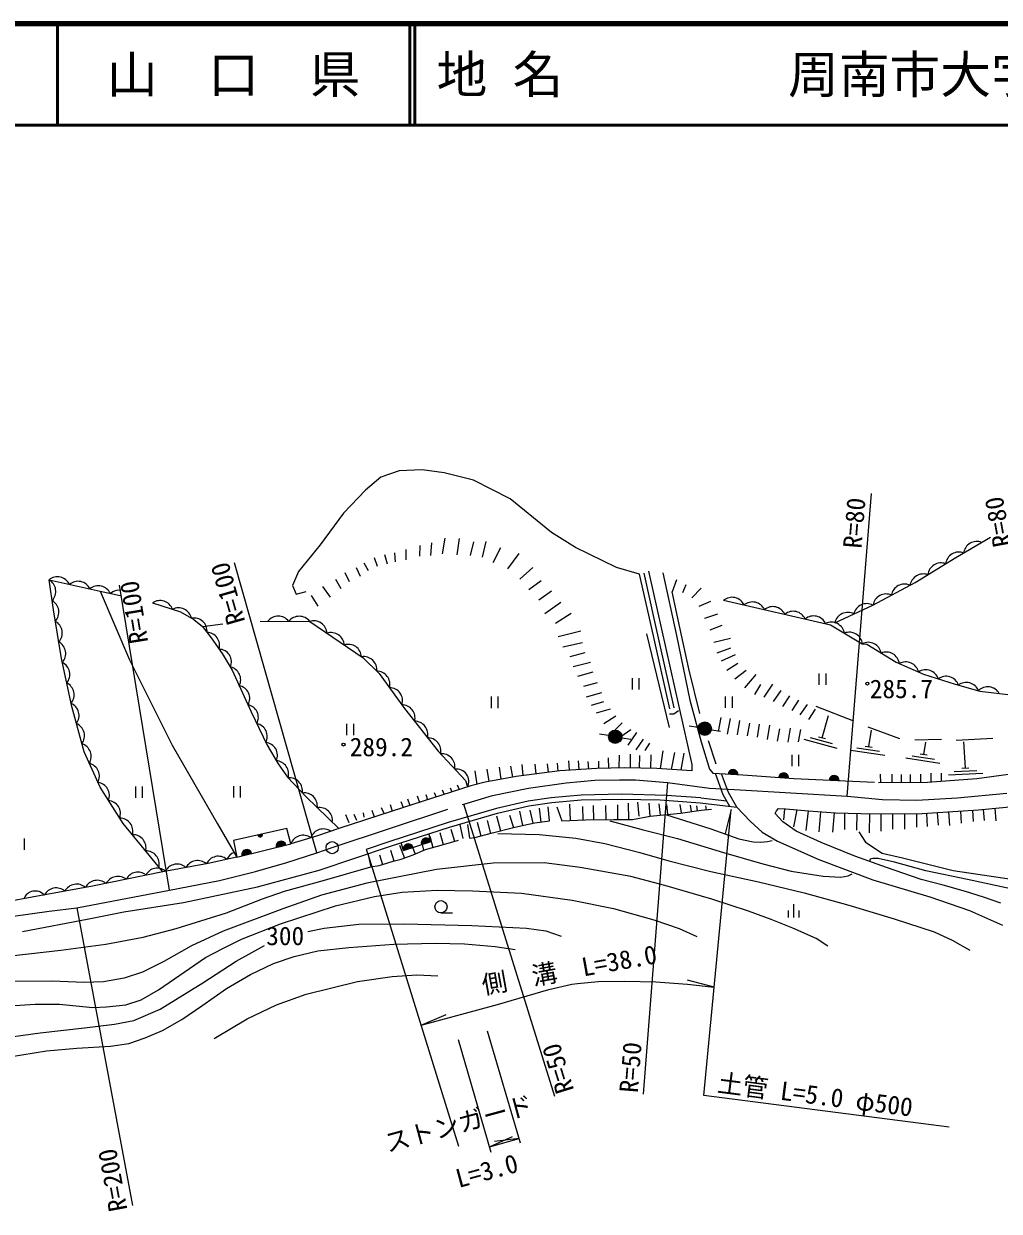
# Model space of a CAD drawing. Units: millimetres, scale not verified. Extents: x 40000 to 680000, y 20000 to 380000.
# Drawn here: x 329687 to 425838, y 262943 to 380000 of the extents above; entities that cross this region are included whole.
import ezdxf
from ezdxf.enums import TextEntityAlignment as Align

# ---------------------------------------------------------------- set-up
doc = ezdxf.new("R2010")
doc.units = ezdxf.units.MM
doc.header["$LTSCALE"] = 1000
doc.linetypes.add('CHAIN', pattern=[18.5, 12, -1.5, 3.5, -1.5])
for name, color, linetype, lineweight in [('M-BGD', 7, 'Continuous', 25), ('M-BMK', 2, 'CHAIN', 13), ('M-BMK-SRVR', 3, 'Continuous', 25), ('M-STR-HTXT', 7, 'Continuous', 13), ('M-TTL', 2, 'Continuous', 140), ('M-TTL-LINE', 7, 'Continuous', 50)]:
    doc.layers.add(name, color=color, linetype=linetype, lineweight=lineweight)
doc.layers.add('M-TTL-TXT', color=7, linetype='Continuous')
doc.styles.add('ＭＳ ゴシック', font='')
doc.styles.get('ＭＳ ゴシック').set_extended_font_data('MS Gothic')

msp = doc.modelspace()

# ---------------------------------------------------------------- hatches: boundary and pattern name
at = {"layer": 'M-BGD'}
for points in [[(387322, 309718, 1), (388642, 309718, 0.41421), (387982, 310378, 0.41421)], [(396158, 310513, 1), (397478, 310513, 0.41421), (396818, 311173, 0.41421)], [(399105, 306007), (400103, 305944, 0.41421), (399635, 306475, 0.41421)], [(404082, 305672), (405079, 305603, 0.41421), (404615, 306137, 0.41421)], [(409075, 305414), (410074, 305370, 1)], [(353231, 300138), (352743, 300027, 1)], [(368884, 299079), (369836, 299383, 0.41421), (369207, 299707, 0.41421)], [(351175, 297976), (352147, 298213, 0.41421), (351542, 298580, 0.41421)], [(354559, 298801), (355530, 299038, 0.41421), (354926, 299405, 0.41421)], [(367116, 298504), (368069, 298809, 0.41421), (367440, 299133, 0.41421)]]:
    msp.add_hatch(color=256, dxfattribs=at).paths.add_polyline_path(points)

# ---------------------------------------------------------------- linework, layer by layer
for p, q in [((371177, 329279), (370934, 327736)), ((372604, 329267), (372361, 327655)), ((375238, 328966), (374867, 327435)), ((366242, 327862), (366312, 326969)), ((367356, 328164), (367356, 327143)), ((368713, 328581), (368690, 327526)), ((369862, 328836), (369792, 327584)), ((374008, 328919), (373683, 327586)), ((376692, 328326), (375938, 326865)), ((378479, 327793), (377365, 326274)), ((363214, 326876), (363632, 326099)), ((364212, 327398), (364525, 326517)), ((365256, 327688), (365523, 326749)), ((361323, 325891), (361764, 325033)), ((362460, 326389), (362843, 325554)), ((379871, 326401), (378572, 325253)), ((359127, 324517), (359889, 323492)), ((360428, 325265), (360953, 324320)), ((380686, 325099), (379456, 324206)), ((394010, 325187), (393615, 324004)), ((394945, 324682), (394623, 323900)), ((396448, 324360), (395528, 323394)), ((358023, 323650), (358680, 322586)), ((381695, 324078), (380454, 323186)), ((382624, 322954), (381034, 321829)), ((397383, 323057), (396233, 322551)), ((347315, 320585), (349313, 320854)), ((383646, 321872), (382115, 320886)), ((398073, 321816), (396801, 321371)), ((384609, 320132), (382370, 319576)), ((391059, 319852), (393301, 310613)), ((397338, 320262), (398532, 320718)), ((382812, 318576), (384772, 319005)), ((397707, 319036), (399346, 319427)), ((398022, 318005), (399368, 318482)), ((383531, 317613), (385016, 318008)), ((398456, 317191), (399846, 317810)), ((383856, 316651), (385538, 317068)), ((384297, 315677), (385828, 316129)), ((398999, 316268), (400085, 316974)), ((399781, 315422), (400899, 316268)), ((384877, 314703), (386234, 315062)), ((389642, 315502), (389642, 314384)), ((390308, 315502), (390308, 314384)), ((400759, 314540), (401877, 315843)), ((402670, 313629), (403517, 314888)), ((408067, 315938), (408067, 314820)), ((408733, 315938), (408733, 314820)), ((385145, 313645), (386653, 314085)), ((401758, 313889), (402344, 314855)), ((403571, 313205), (404331, 314280)), ((404515, 312702), (405210, 313754)), ((375743, 313668), (375743, 312550)), ((376410, 313668), (376410, 312550)), ((385644, 312845), (386850, 313192)), ((398838, 313681), (398838, 312563)), ((399505, 313681), (399505, 312563)), ((405438, 312289), (406090, 313310)), ((406231, 311877), (406937, 312886)), ((407747, 312733), (411471, 311294)), ((386133, 312065), (387513, 312471)), ((386864, 311033), (388059, 311775)), ((398402, 311606), (398141, 310238)), ((399303, 311508), (399032, 309967)), ((407056, 311432), (407740, 312420)), ((408372, 309626), (409016, 311819)), ((361511, 310981), (361511, 309863)), ((362178, 310981), (362178, 309863)), ((387885, 310303), (388685, 311091)), ((388547, 309732), (389522, 310416)), ((396167, 310620), (395279, 310765)), ((397469, 310406), (398358, 310261)), ((400248, 311323), (400009, 309891)), ((401236, 311041), (400997, 309815)), ((402170, 310965), (401964, 309663)), ((403191, 310846), (402952, 309435)), ((404190, 310499), (403951, 309283)), ((405232, 310553), (405004, 309196)), ((406264, 310423), (406003, 309218)), ((412887, 310678), (415994, 309559)), ((412974, 308751), (413233, 310357)), ((387331, 309824), (386442, 309970)), ((388633, 309611), (389521, 309466)), ((389267, 308873), (390125, 310126)), ((390056, 308421), (390763, 309465)), ((390949, 308352), (391390, 309082)), ((397141, 309359), (397912, 307036)), ((406586, 309492), (409842, 308602)), ((407208, 309633), (409378, 309040)), ((408035, 309718), (408710, 309534)), ((417525, 309422), (420130, 309468)), ((418403, 307971), (418586, 309186)), ((421592, 309376), (425202, 309582)), ((422500, 306644), (422356, 309229)), ((388384, 307896), (388342, 306650)), ((389466, 307996), (389459, 306655)), ((390380, 307863), (390344, 306635)), ((391497, 307946), (391447, 306610)), ((392690, 308314), (392400, 306574)), ((393840, 308156), (393515, 306502)), ((394752, 308092), (394468, 306440)), ((405392, 307941), (405392, 306823)), ((406058, 307941), (406058, 306823)), ((411216, 308410), (414553, 307904)), ((411817, 308623), (414042, 308285)), ((412628, 308803), (413320, 308698)), ((418057, 308024), (418749, 307919)), ((376534, 306712), (376703, 305529)), ((377663, 306819), (377872, 305743)), ((378768, 306982), (378879, 305891)), ((380067, 307026), (380156, 306056)), ((381276, 307044), (381365, 306212)), ((382255, 307125), (382335, 306337)), ((383384, 307340), (383434, 306417)), ((384343, 307340), (384410, 306477)), ((385284, 307278), (385336, 306534)), ((386327, 307309), (386342, 306590)), ((387285, 307653), (387326, 306620)), ((416645, 307631), (419982, 307125)), ((417246, 307843), (419471, 307506)), ((374158, 306353), (374338, 305025)), ((375334, 306506), (375512, 305310)), ((414113, 306042), (414126, 305189)), ((415263, 306042), (415263, 305193)), ((416171, 305998), (416158, 305195)), ((417067, 306009), (417067, 305198)), ((418063, 306042), (418063, 305201)), ((419103, 306131), (419103, 305229)), ((420110, 306120), (420122, 305308)), ((420848, 305952), (424218, 306137)), ((421393, 306282), (423640, 306406)), ((422151, 306624), (422850, 306663)), ((340697, 304811), (340697, 303693)), ((341363, 304811), (341363, 303693)), ((350350, 304855), (350350, 303738)), ((351017, 304855), (351017, 303738)), ((370938, 304476), (371125, 304025)), ((371723, 304678), (371895, 304271)), ((372418, 304969), (372616, 304503)), ((366839, 303338), (367080, 302729)), ((367522, 303591), (367735, 302939)), ((368458, 303894), (368685, 303243)), ((369331, 304008), (369494, 303502)), ((370141, 304223), (370349, 303776)), ((379395, 303383), (376284, 302640)), ((381681, 303704), (379395, 303383)), ((384632, 303972), (381681, 303704)), ((388612, 304043), (384632, 303972)), ((393039, 303937), (388612, 304043)), ((390184, 303257), (390326, 301899)), ((391284, 303179), (391410, 301898)), ((396408, 303700), (393035, 303937)), ((396408, 303700), (398994, 303384)), ((361398, 302060), (361714, 301264)), ((362233, 302098), (362499, 301491)), ((363132, 302225), (363195, 301795)), ((364005, 302465), (364242, 301808)), ((364903, 302743), (365196, 302118)), ((365801, 303034), (366010, 302381)), ((376284, 302640), (371515, 301260)), ((378542, 302366), (378847, 300974)), ((379570, 302479), (379850, 301192)), ((380495, 302674), (380659, 301312)), ((383465, 303077), (383540, 301463)), ((384746, 302857), (384808, 301521)), ((385820, 302934), (385836, 301542)), ((387036, 302934), (387052, 301556)), ((388201, 302999), (388209, 301567)), ((389274, 303154), (389284, 301573)), ((392293, 303089), (392401, 301996)), ((393056, 303050), (393153, 302070)), ((394363, 303024), (394473, 302202)), ((395372, 302960), (395456, 302333)), ((396006, 302921), (396074, 302415)), ((396899, 302921), (396947, 302525)), ((404608, 301516), (404688, 302613)), ((405592, 300845), (405919, 302515)), ((406801, 300487), (407032, 302425)), ((408088, 300353), (408251, 302325)), ((409432, 300297), (409590, 302214)), ((410607, 300565), (410634, 302188)), ((411816, 300521), (411844, 302168)), ((413054, 300242), (413071, 302154)), ((414195, 300425), (414211, 302143)), ((415336, 300594), (415350, 302133)), ((416534, 300594), (416548, 302122)), ((417717, 300819), (417729, 302111)), ((418771, 300867), (418685, 302173)), ((419841, 300991), (419758, 302244)), ((420973, 300954), (420883, 302319)), ((422118, 301190), (422038, 302396)), ((423312, 301351), (423237, 302475)), ((424382, 301451), (424274, 302558)), ((425548, 301420), (425427, 302670)), ((371515, 301260), (365682, 299364)), ((372668, 301038), (372972, 299692)), ((373670, 299709), (373470, 301068)), ((374390, 301287), (374745, 299940)), ((375366, 301472), (375704, 300193)), ((376281, 301934), (376668, 300445)), ((377576, 301986), (377953, 300778)), ((329734, 299698), (329734, 298580)), ((369700, 299924), (370015, 298803)), ((370689, 300270), (371022, 299085)), ((371794, 300608), (372142, 299412)), ((365682, 299364), (363447, 298610)), ((363447, 298610), (363595, 298172)), ((365842, 298548), (366181, 297473)), ((366724, 299026), (367213, 297757)), ((367116, 298504), (366893, 299272)), ((367116, 298504), (369835, 299388)), ((368013, 298796), (368274, 298173)), ((368954, 299101), (369102, 298521)), ((364754, 298078), (365040, 297110)), ((405586, 291895), (405586, 293223)), ((370809, 292360), (371932, 292360)), ((405053, 291895), (405053, 292591)), ((406119, 291895), (406119, 292591))]:
    msp.add_line(p, q, dxfattribs=at)
for points in [[(390391, 325739), (388121, 326400), (384061, 328367), (381697, 329864), (377634, 333166), (374027, 334999), (371140, 335732), (368963, 336043), (366675, 335932), (364898, 335310), (363388, 334022), (361205, 331748), (358917, 328640), (356763, 325998), (356163, 324622), (356541, 323778), (357540, 324044)], [(409635, 320962), (413394, 322702), (417540, 324931), (421550, 327372), (424974, 329381)], [(391258, 326024), (395533, 306988), (395545, 306369), (392077, 306595), (388920, 306667), (386163, 306585), (382518, 306360), (378214, 305806), (375162, 305246), (373767, 304871), (367123, 302743), (360740, 300672), (358640, 299952), (356016, 299158)], [(393362, 312453), (391458, 320994), (390391, 325739)], [(393801, 312551), (391897, 321093), (390830, 325838)], [(392682, 325881), (394028, 319700), (395348, 313338), (396456, 309204), (397273, 306537), (397648, 306098)], [(343389, 296415), (339471, 301170), (337208, 304732), (335637, 308235), (334410, 312694), (333409, 317421), (332615, 322229), (332183, 325179), (337207, 324075), (339175, 323644)], [(337207, 324075), (340121, 317297), (344323, 308888), (348787, 301132), (350690, 297857)], [(396332, 312002), (395235, 316411), (394352, 320475), (393615, 324004)], [(398674, 323164), (409200, 320761), (412318, 318892), (412790, 318829), (415683, 317069), (418372, 315874), (421486, 314900), (423923, 314224), (427235, 313811)], [(342386, 322919), (345130, 322022), (346442, 321263), (347315, 320585), (348161, 319463), (349231, 317910), (350233, 316271), (352115, 312178), (353679, 308877), (354766, 307053), (355679, 305728), (357509, 303785), (360740, 300672)], [(352977, 321103), (357869, 321084), (363126, 317498), (364719, 315945), (367216, 312508), (370520, 308293), (373234, 305390), (373434, 304765)], [(490579, 311969), (487218, 312431), (483564, 312680), (479857, 312837), (476321, 312863), (472607, 312863), (468233, 312732), (462817, 312364), (455631, 312667), (442011, 310435), (440634, 309916), (436957, 307997), (435858, 307523), (433562, 307081), (429862, 306411), (423640, 305582), (418778, 305203), (413938, 305189)], [(393352, 311981), (393772, 311981), (394210, 312303)], [(413545, 305218), (405600, 305567), (400561, 305915), (397648, 306098)], [(399290, 302850), (398638, 304001), (397858, 306085)], [(399969, 302767), (399138, 304234), (398459, 306047)], [(329575, 290517), (336093, 291753), (339543, 292473), (345430, 293371), (352732, 294914), (358793, 296551), (365825, 298925), (371644, 300816), (376391, 302190), (379460, 302922), (381723, 303241), (384640, 303506), (388600, 303576), (392421, 303484), (396368, 303207), (399969, 302767), (401287, 301411), (402456, 300304), (403986, 299422), (408063, 297627), (413389, 295599), (418993, 293934), (422922, 292593), (426149, 291136)], [(373670, 299709), (374146, 299782), (375904, 300246), (377953, 300778), (378987, 301005), (380076, 301242), (381509, 301414), (381380, 302803)], [(382242, 302814), (382716, 301425), (385044, 301532), (387851, 301565), (389694, 301575), (391418, 301899), (394436, 302197), (396471, 302468), (397488, 302590)], [(392927, 302048), (397396, 300628), (400165, 299667), (401569, 299368), (402322, 299329), (402998, 299407), (403441, 299480)], [(425988, 293328), (424290, 293916), (422526, 294466), (420306, 295101), (418158, 295647), (414733, 296836), (411618, 297936), (408286, 299296), (405819, 300413), (404501, 301340), (403753, 302151), (403869, 302404), (404090, 302657), (404807, 302604), (407032, 302425), (409710, 302204), (412187, 302162), (417747, 302111), (423807, 302513), (430269, 303138)], [(387449, 301437), (390743, 300549), (394130, 299682), (398664, 298299), (402531, 297181), (405329, 296479), (408493, 295980), (410218, 295888), (410941, 295991), (411357, 296203)], [(376421, 300174), (380495, 300080), (384119, 299714), (386965, 299195), (390403, 298291), (393256, 297488), (397403, 296419), (402099, 295424), (406625, 294322), (411024, 293118), (415468, 291782), (419417, 290483), (421200, 289681), (422939, 288671)], [(412004, 300346), (412647, 299336), (414300, 298235), (416298, 297775), (421305, 296536), (426174, 295801), (429274, 295342), (429894, 295159), (429963, 293713), (430928, 292152), (432122, 290843), (432329, 290132)], [(363636, 298050), (363893, 296879), (364711, 297025), (365040, 297110), (366090, 297452), (366896, 297635), (368067, 298086), (369288, 298599), (371070, 299099), (372535, 299526)], [(350690, 297857), (347876, 297217), (343389, 296415), (336448, 294984), (330531, 293894), (325558, 292971), (319570, 291773)], [(429933, 294224), (427732, 294564), (422696, 295640), (418609, 296497), (415508, 297361), (413893, 297711), (413372, 297720), (413121, 297639), (413047, 297431)], [(292947, 281832), (293282, 281627), (293992, 281552), (295304, 281607), (296787, 281921), (301999, 283278), (305689, 284061), (310142, 284988), (313090, 285389), (316902, 285944), (322289, 286962), (328429, 288122), (333345, 288685), (337775, 289287), (341447, 289947), (344722, 290813), (349667, 292365), (353205, 293724), (355395, 294482), (359341, 295586), (363893, 296879)], [(408945, 289058), (407780, 289815), (405480, 290848), (403368, 291707), (401126, 292537), (397515, 293701), (392864, 295062), (389515, 295935), (384521, 296837), (380998, 297278), (375957, 297241), (370367, 296636), (363502, 295279), (359030, 294088), (355218, 292769), (349343, 290564), (346227, 289117), (343478, 287560), (341407, 286497), (339592, 285911), (337543, 285565), (335628, 285488), (332503, 285616), (328788, 285603)], [(327805, 283153), (330796, 283353), (333226, 283340), (336511, 283033), (337843, 283086), (339765, 283300), (341247, 283780), (342983, 284768), (347609, 287941), (349314, 288846), (351152, 289772), (355001, 291279), (360416, 293051), (364266, 293968), (366983, 294396), (370422, 294587), (373906, 294543), (378742, 294294), (383749, 293618), (387802, 292786), (391798, 291676), (394278, 290807), (396017, 290031)], [(357690, 290508), (359293, 290850), (362716, 291239), (367181, 291285), (373855, 291099), (379247, 290849), (381161, 290570), (382655, 290056)], [(291931, 267169), (294842, 270277), (297682, 272508), (299845, 273935), (301781, 274853), (303853, 275481), (307072, 275961), (311039, 276210), (314864, 276281), (316909, 276637), (319562, 277658), (322249, 278800), (324309, 279382), (327735, 280031), (331295, 280523), (335661, 281015), (338639, 281396), (340534, 281733), (343147, 282863), (347342, 285474), (350608, 287609), (353432, 289141)], [(328274, 278158), (331942, 278772), (334915, 279030), (338243, 279224), (340053, 279482), (341653, 280032), (343365, 280758), (345256, 281834), (347239, 283203), (349679, 284885), (352047, 286297), (354315, 287352), (356355, 288051), (358688, 288625), (361741, 288939), (366149, 289267), (370250, 289381), (373146, 289296), (376142, 289039), (378139, 288754)], [(348456, 279975), (351718, 281902), (354597, 283275), (357529, 284344), (362587, 285585), (366009, 286082), (368423, 286234), (370510, 286164)]]:
    msp.add_lwpolyline(points, dxfattribs=at)
msp.add_lwpolyline([(356016, 299158), (355619, 300682), (350355, 299483), (350690, 297857)], close=True, dxfattribs=at)
for centre, radius in [((412838, 314959), 150), ((387982, 309718), 660), ((396818, 310513), 660), ((361203, 308944), 150), ((370809, 292960), 600)]:
    msp.add_circle(centre, radius, dxfattribs=at)
for centre, radius, start, end in [((423622, 327661), 1304, 68.19393, 172.61945), ((421846, 326629), 1293, 68.0592, 173.79281), ((420096, 325551), 1304, 69.11783, 173.54336), ((333018, 324177), 1304, 25.38977, 129.81529), ((418372, 324395), 1371, 71.80692, 169.11245), ((331542, 324044), 1304, 316.10912, 60.53465), ((335032, 323735), 1304, 25.38977, 129.81529), ((337045, 323292), 1304, 25.38977, 129.81529), ((416496, 323462), 1304, 66.04978, 170.47531), ((331825, 321994), 1321, 317.63752, 60.17687), ((339058, 322850), 1304, 81.62596, 129.81529), ((343117, 321839), 1304, 19.68593, 124.11146), ((399501, 322156), 1304, 24.92654, 129.35207), ((414681, 322486), 1304, 66.04978, 170.47531), ((344943, 321120), 1304, 12.05309, 117.31001), ((401511, 321697), 1304, 24.92654, 129.35207), ((403520, 321238), 1304, 24.92654, 129.35207), ((405530, 320779), 1304, 24.92654, 129.35207), ((410906, 320670), 1304, 62.61624, 167.04177), ((412777, 321535), 1304, 62.61624, 167.04177), ((332180, 319956), 1304, 317.16688, 61.59241), ((346480, 320148), 1271, 354.04499, 101.84782), ((354774, 320297), 1304, 37.56267, 141.9882), ((356836, 320289), 1304, 37.56267, 141.9882), ((358271, 319843), 1304, 3.48818, 107.9137), ((407539, 320321), 1304, 24.92654, 129.35207), ((409301, 319702), 1304, 10.12247, 116.36715), ((347692, 318716), 1299, 343.14249, 88.10603), ((359973, 318682), 1304, 3.48818, 107.9137), ((411058, 318716), 1304, 7.57733, 111.27504), ((332504, 317914), 1318, 318.42947, 61.30549), ((361676, 317520), 1304, 3.48818, 107.9137), ((412932, 317734), 1290, 10.62601, 116.59478), ((348949, 317133), 1206, 333.79625, 90.6403), ((363185, 316312), 1304, 354.01769, 99.13308), ((414695, 316766), 1304, 7.39532, 112.34355), ((332922, 315866), 1304, 319.74509, 64.17061), ((349770, 315327), 1300, 333.50736, 78.39765), ((364484, 314878), 1299, 345.03594, 90.07848), ((416617, 315791), 1304, 13.30025, 118.79666), ((418616, 315047), 1273, 16.85962, 124.99564), ((333349, 313849), 1304, 319.74509, 64.17061), ((420605, 314415), 1264, 18.28645, 127.5613), ((422585, 313766), 1304, 22.28982, 126.71535), ((350706, 313509), 1259, 329.79681, 79.59723), ((365773, 313294), 1249, 340.42292, 91.59057), ((424708, 313333), 1304, 29.98383, 134.67505), ((333838, 311805), 1304, 322.75568, 67.18121), ((351509, 311602), 1304, 332.94947, 77.375), ((366949, 311572), 1304, 345.56658, 89.99211), ((334371, 309813), 1304, 322.75568, 67.18121), ((352386, 309737), 1304, 333.23908, 77.375), ((368212, 309942), 1304, 345.56658, 89.99211), ((353419, 307884), 1272, 335.88446, 84.08305), ((369492, 308316), 1304, 347.37683, 90.46931), ((335036, 307773), 1304, 328.61136, 73.38877), ((370885, 306732), 1304, 350.8688, 95.29433), ((335842, 305827), 1304, 331.94381, 76.36934), ((354478, 306055), 1313, 342.9216, 85.54784), ((355859, 304371), 1304, 351.09374, 95.51927), ((372320, 305299), 1236, 334.39846, 96.85911), ((399604, 305975), 500, 356.40308, 176.40308), ((404580, 305638), 500, 356.0497, 176.0497), ((409574, 305392), 500, 357.48062, 177.48062), ((336835, 303927), 1296, 337.61841, 83.02515), ((337911, 302135), 1304, 340.2183, 84.64383), ((357342, 302900), 1284, 351.99698, 98.71568), ((358847, 301477), 1266, 351.53813, 100.58347), ((339165, 300417), 1278, 343.56274, 91.17323), ((340461, 298778), 1279, 345.80033, 93.17213), ((352987, 300083), 250, 192.83315, 12.83315), ((357239, 298704), 1304, 55.22599, 159.65151), ((359205, 299322), 1304, 55.22599, 159.65151), ((369360, 299231), 500, 17.75343, 197.75343), ((351661, 298094), 500, 13.72512, 193.72512), ((355045, 298920), 500, 13.72512, 193.72512), ((367592, 298657), 500, 17.76591, 197.76591), ((341739, 297161), 1304, 347.27347, 91.69899), ((346826, 296213), 1304, 48.19668, 152.13521), ((348876, 296633), 1304, 50.64064, 155.06617), ((350886, 297091), 1304, 110.66836, 155.06617), ((340919, 295131), 1239, 49.43422, 153.85975), ((342837, 295526), 1239, 49.43422, 153.85975), ((344796, 295857), 1304, 47.6966, 152.12213), ((334899, 293886), 1304, 48.22979, 152.65532), ((336941, 294239), 1327, 50.32189, 152.16387), ((338988, 294547), 1396, 54.05567, 149.23829), ((330815, 293305), 1207, 41.88379, 159.05928), ((332872, 293512), 1304, 48.22979, 152.65532)]:
    msp.add_arc(centre, radius, start, end, dxfattribs=at)
at = {"layer": 'M-BMK'}
msp.add_lwpolyline([(328679, 292019), (332192, 292540), (334931, 292842), (344047, 294607), (348975, 295555), (352521, 296420), (355602, 297336), (358582, 298284), (360094, 298785), (373063, 303086), (375886, 303930), (379424, 304644), (383167, 305168), (385977, 305444), (388394, 305473), (389984, 305481), (393137, 305206), (397287, 304650), (399753, 304521), (410845, 303859), (414331, 303523), (417723, 303451), (421698, 303703), (426590, 304153)], dxfattribs=at)
at = {"layer": 'M-BMK-SRVR'}
msp.add_circle((360094, 298785), 600, dxfattribs=at)
at = {"layer": 'M-STR-HTXT'}
for p, q in [((410845, 303859), (413251, 333681)), ((358582, 298284), (350454, 326864)), ((344047, 294607), (339125, 324650)), ((393137, 305206), (390756, 274491)), ((382022, 274265), (373063, 303086)), ((399428, 302544), (398817, 300166)), ((369835, 299388), (369607, 300154)), ((363595, 298172), (372553, 269352)), ((334931, 292842), (340394, 263520)), ((386302, 285589), (388940, 285636)), ((388940, 285636), (391990, 285563)), ((397744, 285022), (395105, 285731)), ((376379, 283320), (381449, 284787)), ((381449, 284787), (383706, 285326)), ((383706, 285326), (384253, 285403)), ((384253, 285403), (386302, 285589)), ((391990, 285563), (395117, 285343)), ((395117, 285343), (397744, 285022)), ((368846, 281278), (376379, 283320)), ((368846, 281278), (371332, 282343)), ((375767, 268745), (372538, 279850)), ((378661, 269660), (375385, 280695)), ((375603, 269306), (377845, 270307)), ((375603, 269306), (378530, 270100)), ((378530, 270100), (376090, 269832))]:
    msp.add_line(p, q, dxfattribs=at)
msp.add_lwpolyline([(420886, 271241), (396718, 274346), (399428, 302544)], dxfattribs=at)
at = {"layer": 'M-TTL'}
msp.add_line((680000, 380000), (40000, 380000), dxfattribs=at)
at = {"layer": 'M-TTL-LINE'}
for p, q in [((333000, 380000), (333000, 370000)), ((367750, 380000), (367750, 370000)), ((368250, 380000), (368250, 370000)), ((40000, 370000), (680000, 370000))]:
    msp.add_line(p, q, dxfattribs=at)

# ---------------------------------------------------------------- texts
at = {"layer": 'M-BGD', "style": 'ＭＳ ゴシック'}
for s, p in [('285.7', (413076, 312970)), ('289.2', (361818, 307248)), ('300', (353586, 288622))]:
    msp.add_text(s, height=1833, dxfattribs=at).set_placement(p, align=Align.BOTTOM_LEFT)
at = {"layer": 'M-STR-HTXT', "style": 'ＭＳ ゴシック'}
for s, rotation, p in [('R=80', 85.386, (412808, 328185)), ('R=80', 100.366, (427599, 328701)), ('R=100', 105.875, (352056, 321230)), ('R=100', 99.304, (342499, 319147)), ('側\u3000溝\u3000L=38.0', 10.168, (375111, 283780)), ('R=50', 107.267, (384473, 275060)), ('R=50', 85.567, (390759, 274527)), ('土管 L=5.0 φ500', 352.679, (397904, 274194)), ('ストンガード', 15.168, (365693, 268210)), ('R=200', 100.554, (340453, 263208)), ('L=3.0', 15.168, (372705, 264704))]:
    msp.add_text(s, height=1833, rotation=rotation, dxfattribs=at).set_placement(p, align=Align.BOTTOM_LEFT)
at = {"layer": 'M-TTL-TXT', "style": 'ＭＳ ゴシック'}
msp.add_text('山\u3000口\u3000県', height=3666, dxfattribs=at).set_placement((350375, 375000), align=Align.MIDDLE_CENTER)
for s, p in [('地 名', (370380, 375000)), ('周南市大字湯野', (405024, 375000))]:
    msp.add_text(s, height=3666, dxfattribs=at).set_placement(p, align=Align.MIDDLE_LEFT)

doc.saveas('drawing.dxf')
